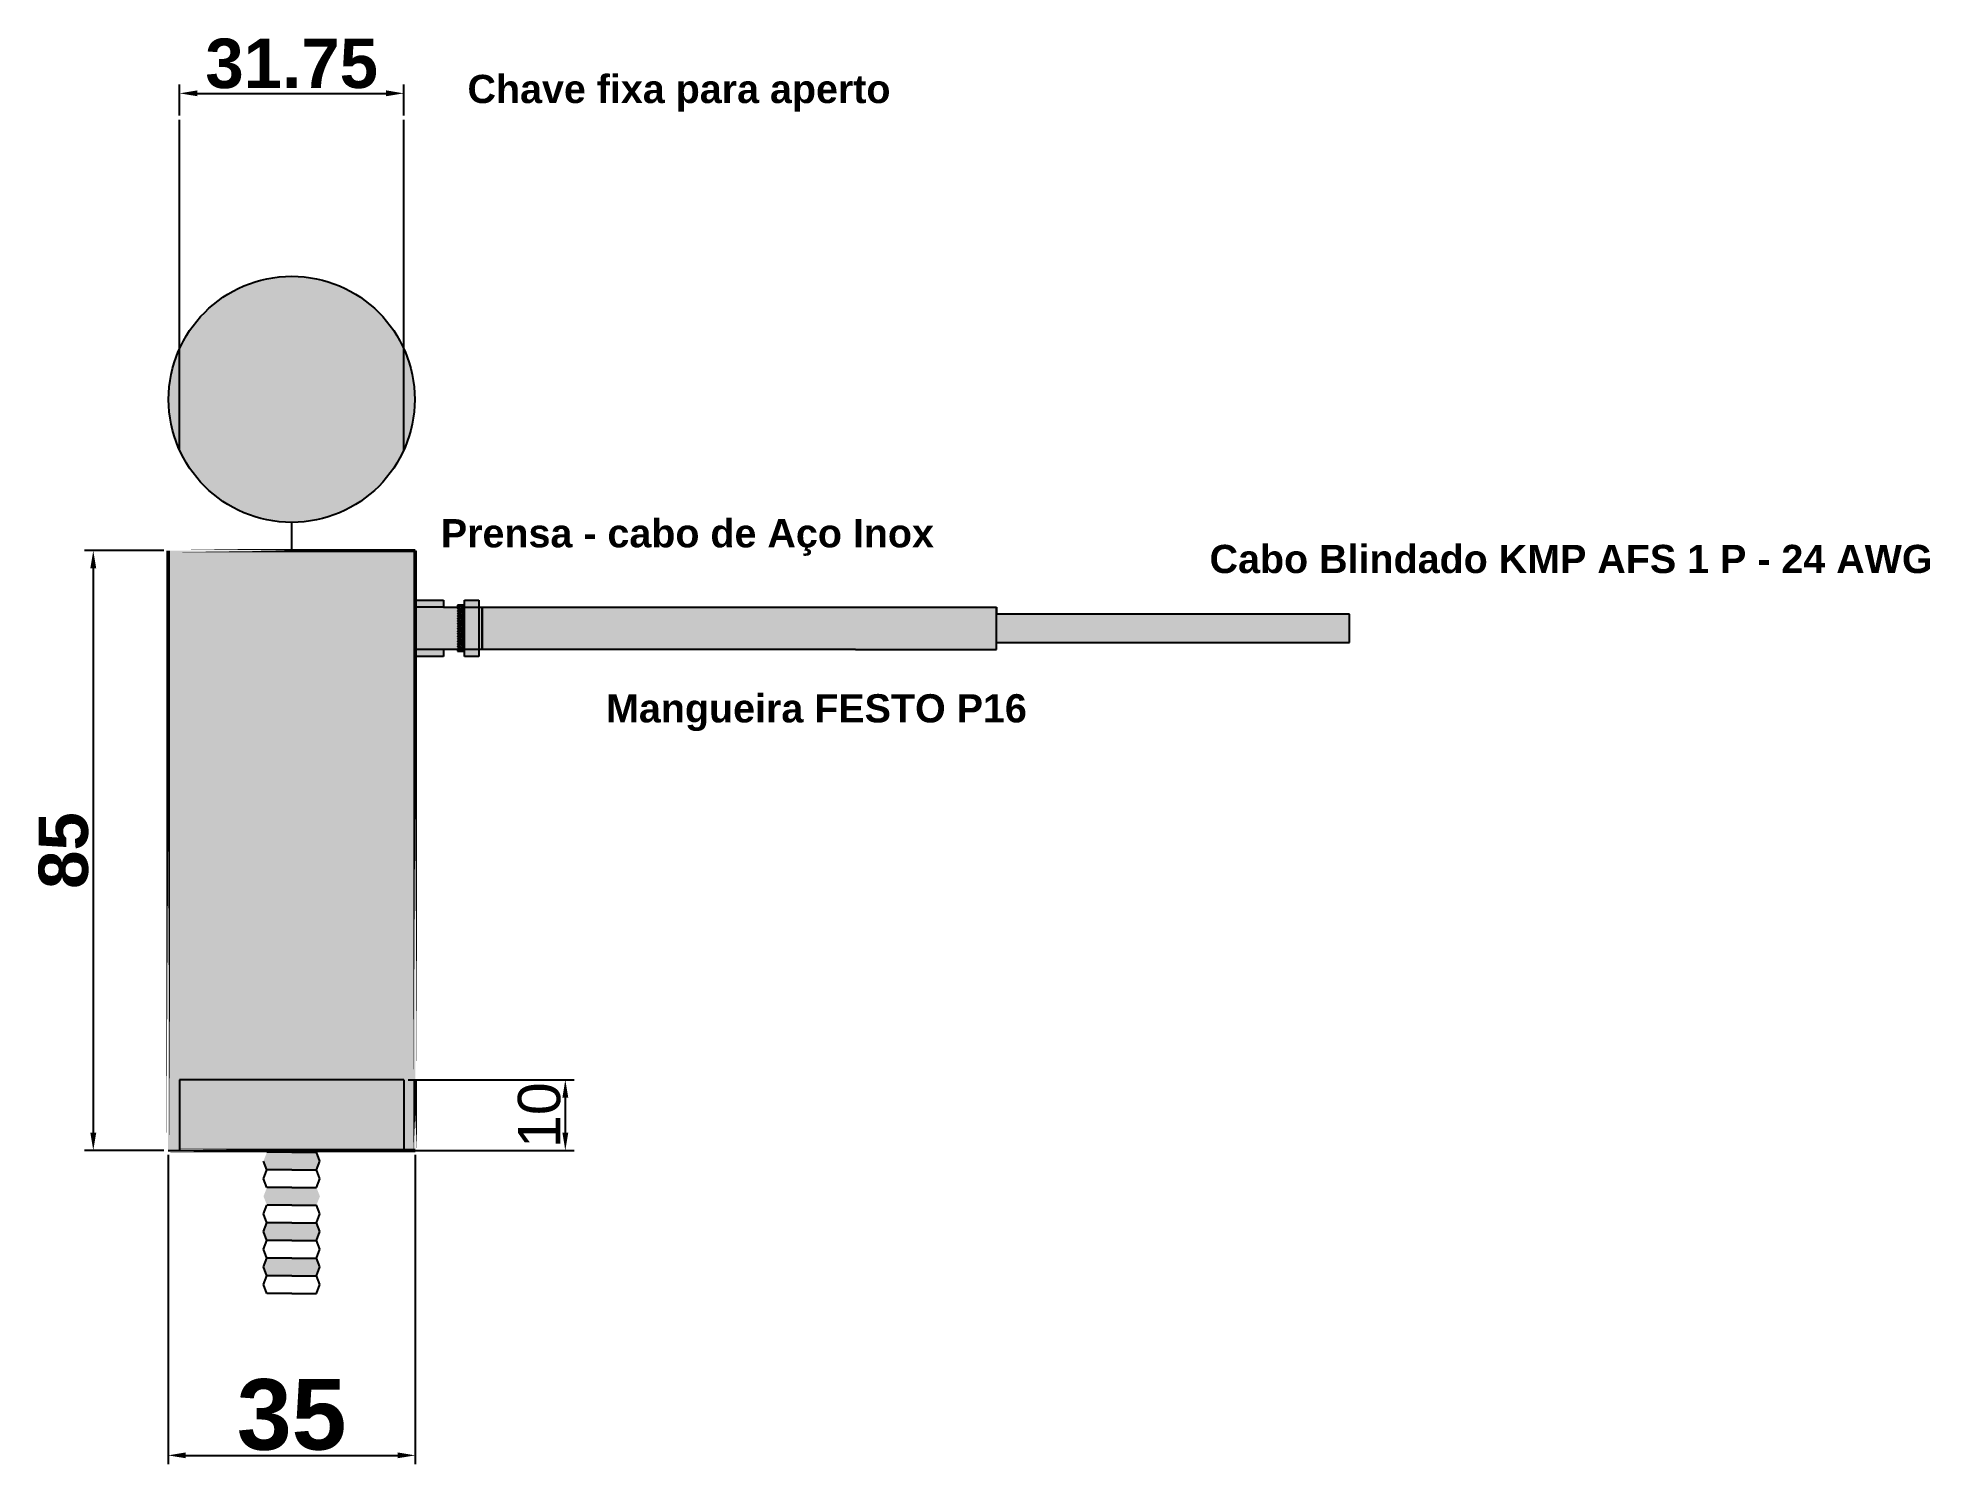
# Model space of a CAD drawing. Header units: millimetres. Extents: x 295 to 563, y 171 to 373.
import ezdxf

# ---------------------------------------------------------------- set-up
doc = ezdxf.new("R2010")
doc.units = ezdxf.units.MM
doc.layers.add('SIZELINE', color=7, linetype='Continuous', lineweight=50)
doc.styles.get("Standard").update_dxf_attribs({"font": 'arial.ttf'})
doc.dimstyles.new('ISO-25', dxfattribs={"dimtxt": 2.5, "dimasz": 2.5, "dimexe": 1.25, "dimexo": 0.625, "dimtad": 1, "dimtxsty": 'Standard', "dimcen": 2.5, "dimadec": 0, "dimazin": 0, "dimtfac": 1, "dimtmove": 0, "dimatfit": 3, "dimfxl": 1, "dimarcsym": 0})

# ---------------------------------------------------------------- blocks, each defined once
blk = doc.blocks.new('*D1')
at = {"layer": 'Defpoints', "color": 0, "lineweight": 25, "transparency": 16777216}
for p in [(346.89, 365.03), (315.14, 361.27), (346.89, 361.27)]:
    blk.add_point(p, dxfattribs=at)
at = {"layer": 'SIZELINE', "color": 0, "lineweight": -2, "transparency": 16777216}
for p, q in [((315.14, 361.9), (315.14, 366.28)), ((317.64, 365.03), (344.39, 365.03)), ((346.89, 361.9), (346.89, 366.28))]:
    blk.add_line(p, q, dxfattribs=at)
at = {"layer": 'SIZELINE', "color": 0, "lineweight": 25, "transparency": 16777216}
for points in [[(317.64, 365.45), (317.64, 364.62), (315.14, 365.03)], [(344.39, 365.45), (344.39, 364.62), (346.89, 365.03)]]:
    blk.add_solid(points, dxfattribs=at)
at = {"layer": 'SIZELINE', "color": 0, "lineweight": 25, "transparency": 16777216, "insert": (331.01, 369.23), "char_height": 2.5, "width": 36.1753, "attachment_point": 5}
blk.add_mtext('{\\fArial|b1|i0|c0|p34;\\H2.8x;31.75}', dxfattribs=at)
blk = doc.blocks.new('*D2')
at = {"layer": 'Defpoints', "color": 0, "lineweight": 25, "transparency": 16777216}
for p in [(313.51, 300.23), (302.9, 215.23), (313.51, 215.23)]:
    blk.add_point(p, dxfattribs=at)
at = {"layer": 'SIZELINE', "color": 0, "lineweight": -2, "transparency": 16777216}
for p, q in [((312.89, 300.23), (301.65, 300.23)), ((302.9, 297.73), (302.9, 217.73)), ((312.89, 215.23), (301.65, 215.23))]:
    blk.add_line(p, q, dxfattribs=at)
at = {"layer": 'SIZELINE', "color": 0, "lineweight": 25, "transparency": 16777216}
for points in [[(302.49, 297.73), (303.32, 297.73), (302.9, 300.23)], [(302.49, 217.73), (303.32, 217.73), (302.9, 215.23)]]:
    blk.add_solid(points, dxfattribs=at)
at = {"layer": 'SIZELINE', "color": 0, "lineweight": 25, "transparency": 16777216, "insert": (298.7, 257.73), "char_height": 2.5, "attachment_point": 5, "rotation": 90}
blk.add_mtext('{\\fArial|b1|i0|c0|p34;\\H2.8x;85}', dxfattribs=at)
blk = doc.blocks.new('*D3')
at = {"layer": 'Defpoints', "color": 0, "lineweight": 25, "transparency": 16777216}
for p in [(313.51, 215.23), (348.51, 215.23), (348.51, 172.02)]:
    blk.add_point(p, dxfattribs=at)
at = {"layer": 'SIZELINE', "color": 0, "lineweight": -2, "transparency": 16777216}
for p, q in [((313.51, 214.61), (313.51, 170.77)), ((348.51, 214.61), (348.51, 170.77)), ((316.01, 172.02), (346.01, 172.02))]:
    blk.add_line(p, q, dxfattribs=at)
at = {"layer": 'SIZELINE', "color": 0, "lineweight": 25, "transparency": 16777216}
for points in [[(316.01, 172.44), (316.01, 171.61), (313.51, 172.02)], [(346.01, 172.44), (346.01, 171.61), (348.51, 172.02)]]:
    blk.add_solid(points, dxfattribs=at)
at = {"layer": 'SIZELINE', "color": 0, "lineweight": 25, "transparency": 16777216, "insert": (331.01, 177.75), "char_height": 2.5, "attachment_point": 5}
blk.add_mtext('{\\fArial|b1|i0|c0|p34;\\H4x;35}', dxfattribs=at)
blk = doc.blocks.new('*D4')
at = {"layer": 'Defpoints', "color": 0, "lineweight": 25, "transparency": 16777216}
for p in [(346.89, 225.23), (346.89, 215.23), (369.78, 215.23)]:
    blk.add_point(p, dxfattribs=at)
at = {"layer": 'SIZELINE', "color": 0, "lineweight": -2, "transparency": 16777216}
for p, q in [((347.51, 225.23), (371.03, 225.23)), ((369.78, 222.73), (369.78, 217.73)), ((347.51, 215.23), (371.03, 215.23))]:
    blk.add_line(p, q, dxfattribs=at)
at = {"layer": 'SIZELINE', "color": 0, "lineweight": 25, "transparency": 16777216}
for points in [[(369.37, 222.73), (370.2, 222.73), (369.78, 225.23)], [(369.37, 217.73), (370.2, 217.73), (369.78, 215.23)]]:
    blk.add_solid(points, dxfattribs=at)
at = {"layer": 'SIZELINE', "color": 0, "lineweight": 25, "transparency": 16777216, "insert": (366.1, 220.23), "char_height": 2.5, "attachment_point": 5, "rotation": 90}
blk.add_mtext('{\\H2.4x;10}', dxfattribs=at)

msp = doc.modelspace()

# ---------------------------------------------------------------- hatches: boundary and pattern name
at = {"layer": 'SIZELINE', "lineweight": 25, "true_color": 0x000000}
h = msp.add_hatch(color=18, dxfattribs=at)
h.dxf.hatch_style = 1
h.paths.add_polyline_path([(348.511, 300.231), (331.011, 300.231), (313.511, 300.231), (313.511, 215.231), (315.136, 215.231), (315.136, 225.231), (346.886, 225.231), (346.886, 215.231), (348.511, 215.231), (348.511, 225.231)])
h.paths.add_polyline_path([(346.886, 225.231), (315.136, 225.231), (315.136, 215.231), (331.011, 215.231), (346.886, 215.231)], flags=17)
h.paths.add_polyline_path([(346.886, 328.873, 0.6442357), (315.136, 328.873), (315.136, 314.459, 0.6442357), (346.886, 314.459)])
h.paths.add_polyline_path([(348.445, 321.666, 0.1069479), (346.886, 328.873), (346.886, 314.459, 0.1069479)])
h.paths.add_polyline_path([(315.136, 328.873, 0.1069479), (313.576, 321.666, 0.1069479), (315.136, 314.459)])
h.paths.add_polyline_path([(357.511, 292.231), (355.511, 292.231), (355.511, 286.231), (357.511, 286.231)])
h.paths.add_polyline_path([(357.511, 286.231), (355.511, 286.231), (355.511, 285.981), (355.511, 285.231), (357.511, 285.231)])
h.paths.add_polyline_path([(357.511, 293.231), (355.511, 293.231), (355.511, 292.231), (357.511, 292.231)])
h.paths.add_polyline_path([(354.511, 292.231), (353.511, 292.231), (352.511, 292.231), (348.511, 292.231), (348.511, 286.231), (354.511, 286.231)])
h.paths.add_polyline_path([(352.511, 293.231), (348.511, 293.231), (348.511, 292.231), (352.511, 292.231)])
h.paths.add_polyline_path([(352.511, 286.231), (348.511, 286.231), (348.511, 285.231), (352.511, 285.231)])
at = {"layer": 'SIZELINE', "lineweight": 25}
h = msp.add_hatch(dxfattribs=at)
h.set_pattern_fill('ANSI37', color=256, scale=0.08)
h.paths.add_polyline_path([(355.511, 292.481), (354.511, 292.481), (354.511, 292.231), (354.511, 286.231), (354.511, 285.981), (355.511, 285.981)])
at = {"layer": 'SIZELINE', "lineweight": 25, "true_color": 0x7aafdf}
h = msp.add_hatch(color=143, dxfattribs=at)
h.dxf.hatch_style = 1
h.paths.add_polyline_path([(358.011, 292.231), (357.511, 292.231), (357.511, 286.231), (358.011, 286.231)])
h.paths.add_polyline_path([(430.894, 292.231), (410.894, 292.231), (358.011, 292.231), (358.011, 286.219), (410.894, 286.219), (430.894, 286.219)])
at = {"layer": 'SIZELINE', "lineweight": 25, "true_color": 0x000000}
h = msp.add_hatch(color=18, dxfattribs=at)
h.dxf.hatch_style = 1
h.paths.add_polyline_path([(480.894, 291.231), (430.894, 291.231), (430.894, 287.219), (480.894, 287.219)])
at = {"layer": 'SIZELINE', "lineweight": 25}
h = msp.add_hatch(color=7, dxfattribs=at)
h.dxf.hatch_style = 1
h.paths.add_polyline_path([(335.011, 213.728), (334.511, 214.978), (331.011, 214.978), (327.511, 214.978), (327.011, 213.728), (327.511, 212.478), (331.011, 212.478), (334.511, 212.478)])
h.paths.add_polyline_path([(334.511, 209.978), (331.011, 209.978), (327.511, 209.978), (327.011, 208.728), (327.511, 207.478), (331.011, 207.478), (334.511, 207.478), (335.011, 208.728)])
h.paths.add_polyline_path([(335.011, 203.728), (334.511, 204.978), (331.011, 204.978), (327.511, 204.978), (327.011, 203.728), (327.511, 202.478), (331.011, 202.478), (334.511, 202.478)])
h.paths.add_polyline_path([(334.511, 199.978), (331.011, 199.978), (327.511, 199.978), (327.011, 198.728), (327.511, 197.478), (331.011, 197.478), (334.511, 197.478), (335.011, 198.728)])
h = msp.add_hatch(color=7, dxfattribs=at)
h.dxf.hatch_style = 1
h.paths.add_polyline_path([(334.511, 214.978), (331.011, 214.978), (327.511, 214.978), (327.011, 213.728), (327.511, 212.478), (331.011, 212.478), (334.511, 212.478), (335.011, 213.728)])
h.paths.add_polyline_path([(334.511, 209.978), (331.011, 209.978), (327.511, 209.978), (327.011, 208.728), (327.511, 207.478), (331.011, 207.478), (334.511, 207.478), (335.011, 208.728)])
h.paths.add_polyline_path([(334.511, 204.978), (331.011, 204.978), (327.511, 204.978), (327.011, 203.728), (327.511, 202.478), (331.011, 202.478), (334.511, 202.478), (335.011, 203.728)])
h.paths.add_polyline_path([(335.011, 198.728), (334.511, 199.978), (331.011, 199.978), (327.511, 199.978), (327.011, 198.728), (327.511, 197.478), (331.011, 197.478), (334.511, 197.478)])
h = msp.add_hatch(color=7, dxfattribs=at)
h.dxf.hatch_style = 1
h.paths.add_polyline_path([(334.511, 214.978), (331.011, 214.978), (327.511, 214.978), (327.011, 213.728), (327.511, 212.478), (331.011, 212.478), (334.511, 212.478), (335.011, 213.728)])

# ---------------------------------------------------------------- linework, layer by layer
for p, q in [((346.886, 225.231), (315.136, 225.231)), ((315.136, 225.231), (315.136, 215.231)), ((346.886, 225.231), (346.886, 215.231))]:
    msp.add_line(p, q)
for p, q in [((315.136, 314.459), (315.136, 361.274)), ((346.886, 314.459), (346.886, 361.274)), ((331.011, 300.231), (331.011, 304.231)), ((348.511, 300.231), (331.011, 300.231)), ((348.511, 300.231), (334.011, 300.231)), ((348.511, 300.231), (348.511, 293.231)), ((348.511, 293.231), (348.511, 288.231)), ((348.511, 293.231), (352.511, 293.231)), ((352.511, 293.231), (352.511, 292.231)), ((355.511, 292.481), (354.511, 292.481)), ((354.511, 292.481), (354.511, 292.231)), ((355.511, 292.231), (355.511, 293.231)), ((355.511, 293.231), (357.511, 293.231)), ((355.511, 285.981), (355.511, 292.481)), ((357.511, 293.231), (357.511, 292.231)), ((352.511, 292.231), (348.511, 292.231)), ((352.511, 292.231), (354.511, 292.231)), ((355.511, 292.231), (357.511, 292.231)), ((357.511, 292.231), (357.511, 286.231)), ((357.511, 292.231), (358.011, 292.231)), ((357.511, 292.231), (410.894, 292.231)), ((410.894, 292.231), (430.894, 292.231)), ((430.894, 286.219), (430.894, 292.231)), ((430.894, 292.231), (430.894, 291.731)), ((430.894, 291.731), (430.894, 291.231)), ((480.894, 291.231), (430.894, 291.231)), ((480.894, 287.219), (480.894, 291.231)), ((430.894, 286.719), (430.894, 287.219)), ((430.894, 287.219), (480.894, 287.219)), ((354.511, 286.231), (348.511, 286.231)), ((352.511, 285.231), (348.511, 285.231)), ((352.511, 286.231), (352.511, 285.231)), ((354.511, 286.231), (354.511, 285.981)), ((354.511, 285.981), (355.511, 285.981)), ((357.511, 286.231), (355.511, 286.231)), ((355.511, 285.231), (355.511, 285.981)), ((357.511, 285.231), (355.511, 285.231)), ((357.511, 286.231), (357.511, 285.231)), ((358.011, 286.231), (357.511, 286.231)), ((410.894, 286.219), (357.511, 286.231)), ((410.894, 286.219), (430.894, 286.219)), ((430.894, 286.219), (430.894, 286.719)), ((313.511, 215.231), (331.011, 215.231)), ((327.011, 215.231), (335.011, 215.231)), ((331.011, 214.978), (327.511, 214.978)), ((331.011, 214.978), (334.511, 214.978)), ((335.011, 213.728), (334.511, 214.978)), ((327.511, 212.478), (327.011, 213.728)), ((327.011, 211.228), (327.511, 212.478)), ((331.011, 212.478), (327.511, 212.478)), ((331.011, 212.478), (334.511, 212.478)), ((331.011, 212.478), (334.511, 212.478)), ((334.511, 212.478), (335.011, 213.728)), ((335.011, 211.228), (334.511, 212.478)), ((327.511, 209.978), (327.011, 211.228)), ((331.011, 209.978), (327.511, 209.978)), ((331.011, 209.978), (334.511, 209.978)), ((334.511, 209.978), (335.011, 211.228)), ((327.011, 206.228), (327.511, 207.478)), ((331.011, 207.478), (327.511, 207.478)), ((331.011, 207.478), (334.511, 207.478)), ((335.011, 206.228), (334.511, 207.478)), ((327.511, 204.978), (327.011, 206.228)), ((327.011, 203.728), (327.511, 204.978)), ((331.011, 204.978), (327.511, 204.978)), ((331.011, 204.978), (334.511, 204.978)), ((334.511, 204.978), (335.011, 206.228)), ((335.011, 203.728), (334.511, 204.978)), ((327.511, 202.478), (327.011, 203.728)), ((327.011, 201.228), (327.511, 202.478)), ((327.511, 199.978), (327.011, 201.228)), ((331.011, 202.478), (327.511, 202.478)), ((331.011, 202.478), (334.511, 202.478)), ((334.511, 202.478), (335.011, 203.728)), ((335.011, 201.228), (334.511, 202.478)), ((334.511, 199.978), (335.011, 201.228)), ((327.011, 198.728), (327.511, 199.978)), ((327.511, 197.478), (327.011, 198.728)), ((331.011, 199.978), (327.511, 199.978)), ((331.011, 199.978), (334.511, 199.978)), ((335.011, 198.728), (334.511, 199.978)), ((334.511, 197.478), (335.011, 198.728)), ((327.011, 196.228), (327.511, 197.478)), ((327.511, 194.978), (327.011, 196.228)), ((331.011, 197.478), (327.511, 197.478)), ((331.011, 197.478), (334.511, 197.478)), ((335.011, 196.228), (334.511, 197.478)), ((334.511, 194.978), (335.011, 196.228)), ((331.011, 194.978), (327.511, 194.978)), ((331.011, 194.978), (334.511, 194.978))]:
    msp.add_line(p, q, dxfattribs=at)
at = {"layer": 'SIZELINE', "lineweight": 200, "const_width": 0.5}
for points in [[(313.511, 300.231), (348.511, 300.231)], [(313.511, 215.231), (313.511, 300.231)], [(348.511, 225.231), (348.511, 300.231)], [(348.511, 215.231), (348.511, 225.231)], [(313.511, 215.231), (348.511, 215.231)]]:
    msp.add_lwpolyline(points, close=True, dxfattribs=at)
at = {"layer": 'SIZELINE', "lineweight": 25, "const_width": 0.1}
for points in [[(354.511, 292.231), (353.511, 292.231)], [(354.511, 292.231), (354.511, 286.231)], [(354.511, 286.231), (353.511, 286.231)]]:
    msp.add_lwpolyline(points, dxfattribs=at)
msp.add_lwpolyline([(358.011, 292.231), (358.011, 286.231)], close=True, dxfattribs=at)
at = {"layer": 'SIZELINE', "lineweight": 25}
for points in [[(358.011, 292.231), (358.011, 292.231), (358.011, 286.231), (358.011, 286.231)], [(358.011, 286.231), (358.011, 286.231), (358.011, 292.231), (358.011, 292.231)]]:
    msp.add_lwpolyline(points, close=True, dxfattribs=at)
msp.add_lwpolyline([(410.894, 286.219), (358.011, 286.219), (358.011, 292.231), (410.894, 292.231)], dxfattribs=at)
msp.add_circle((331.011, 321.666), 17.434, dxfattribs=at)

# ---------------------------------------------------------------- texts
at = {"layer": 'SIZELINE', "lineweight": 25, "char_height": 4, "attachment_point": 1}
for s, width, heights, insert in [('{\\fArial|b1|i0|c0|p34;Chave fixa para aperto}', 147.70234, [0], (355.92, 367.649)), ('{\\fArial|b1|i0|c0|p34;Prensa - cabo de Aço Inox}', 72.29036, [0], (352.146, 304.692)), ('{\\fArial|b1|i0|c0|p34;Cabo Blindado KMP AFS 1 P - 24 AWG}', 102.75218, [9.641], (461.058, 301.047)), ('{\\fArial|b1|i0|c0|p34;Mangueira FESTO P16}', 66.53019, [0], (375.555, 279.882))]:
    msp.add_mtext_dynamic_manual_height_columns(s, width=width, gutter_width=12.5, heights=heights, dxfattribs=dict(at, insert=insert))
at = {"layer": 'SIZELINE', "lineweight": 25}
note = msp.add_mtext_dynamic_manual_height_columns('\\P', width=83.80781, gutter_width=12.5, heights=[5.094, 0], dxfattribs=dict(at, insert=(361.051, 304.692), char_height=5, attachment_point=1))

# ---------------------------------------------------------------- dimensions: what is measured, and where the dimension line sits
for base, p1, p2, text, picture, middle in [((346.886, 365.034), (315.136, 361.274), (346.886, 361.274), '{\\fArial|b1|i0|c0|p34;\\H2.8x;31.75}', '*D1', (331.011, 369.233)), ((348.511, 172.023), (313.511, 215.231), (348.511, 215.231), '{\\fArial|b1|i0|c0|p34;\\H4x;35}', '*D3', (331.011, 177.754))]:
    dim = msp.add_linear_dim(base=base, p1=p1, p2=p2, text=text, dimstyle='ISO-25', dxfattribs=at)
    dim.commit()
    dim.dimension.update_dxf_attribs({"geometry": picture, "text_midpoint": middle})
for base, p1, p2, text, picture, middle in [((302.903, 215.231), (313.511, 300.231), (313.511, 215.231), '{\\fArial|b1|i0|c0|p34;\\H2.8x;85}', '*D2', (298.702, 257.731)), ((369.784, 215.231), (346.886, 225.231), (346.886, 215.231), '{\\H2.4x;10}', '*D4', (366.096, 220.231))]:
    dim = msp.add_linear_dim(base=base, p1=p1, p2=p2, angle=90, text=text, dimstyle='ISO-25', dxfattribs=at)
    dim.commit()
    dim.dimension.update_dxf_attribs({"geometry": picture, "text_midpoint": middle})

doc.saveas('drawing.dxf')
